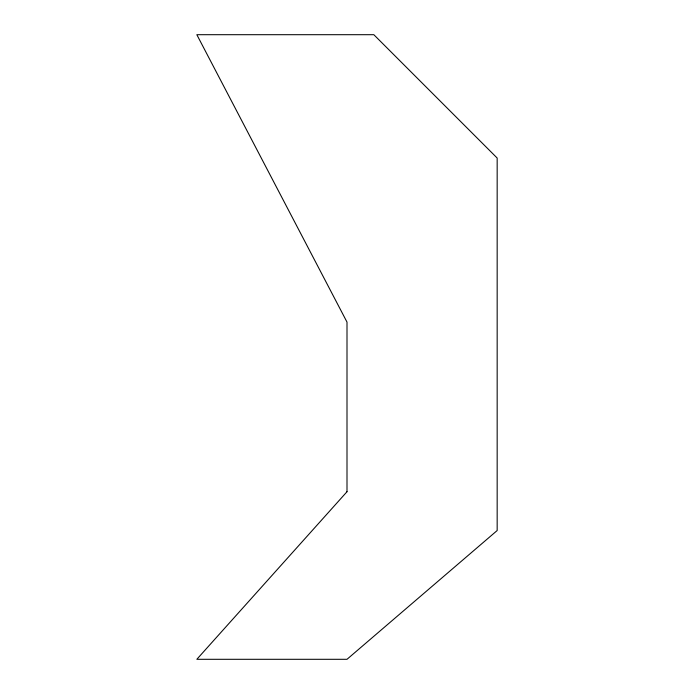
<?xml version="1.0" encoding="UTF-8"?>
<svg xmlns="http://www.w3.org/2000/svg" width="694" height="694" viewBox="0 0 694 694"><rect width="100%" height="100%" fill="white"/><g stroke="black" fill="none" stroke-linecap="round" stroke-linejoin="round"><path stroke-width="1.04" d="M347 491.716L196.836 659.3L347 659.3L497.164 530.537L497.164 158.032L373.832 34.7L196.836 34.7L347 322.094L347 491.716"/></g></svg>
